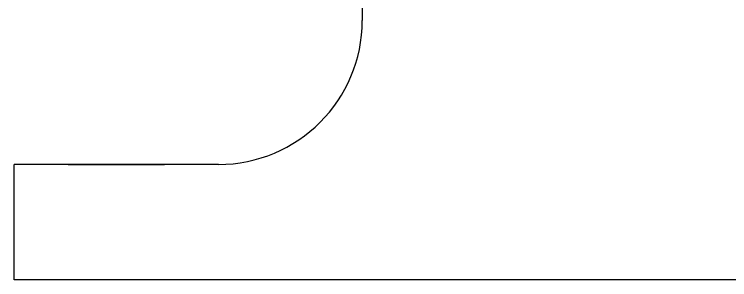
# Model space of a CAD drawing. Header units: inches. Extents: x -3.4 to 11, y -3.7 to 6.8.
# Drawn here: x -3.374 to -0.889, y -2.5 to -1.579 of the extents above; entities that cross this region are included whole.
import ezdxf

# ---------------------------------------------------------------- set-up
doc = ezdxf.new("R2010")
doc.units = ezdxf.units.IN
doc.header["$MEASUREMENT"] = 0

msp = doc.modelspace()

# ---------------------------------------------------------------- linework, layer by layer
at = {"color": 0}
for p, q in [((-2.1654, 0), (-2.1654, -1.6)), ((-3.374, -2.5), (-3.374, -2.1)), ((-2.6654, -2.1), (-3.374, -2.1)), ((-3.0197, -2.1), (-3.0197, -2.1, 0.7087)), ((3.374, -2.5), (-3.374, -2.5))]:
    msp.add_line(p, q, dxfattribs=at)
at = {"color": 0, "extrusion": (3.85494e-16, 1, 0)}
msp.add_circle((3.0197, 0.3543, -2.1), 0.1673, dxfattribs=at)
at = {"color": 0}
for centre, radius, start, end in [((0, 0), 1.7717, 91.2733, 88.7267), ((-2.6654, -1.6), 0.5, 270, 0)]:
    msp.add_arc(centre, radius, start, end, dxfattribs=at)

doc.saveas('drawing.dxf')
